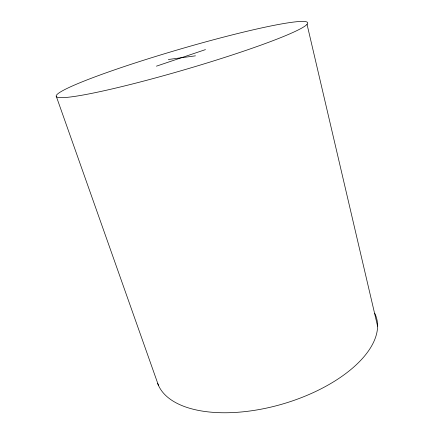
<?xml version="1.0" encoding="UTF-8"?>
<svg xmlns="http://www.w3.org/2000/svg" width="434" height="434" viewBox="0 0 434 434"><rect width="100%" height="100%" fill="white"/><g stroke="black" fill="none" stroke-linecap="round" stroke-linejoin="round"><path stroke-width="0.65" d="M156.43 66.169L205.472 49.606M168.338 59.507L195.457 55.834M56.415 96.69L158.399 385.224M307.044 24.347A131.014 10.514 -16.3 0 1 108.077 89.849A131.014 10.514 -16.3 0 1 130.694 64.416A131.014 10.514 -16.3 0 1 307.044 24.347L377.585 326.178M374.786 313.381A114.234 56.507 -16.3 0 1 288.643 402.161A114.234 56.507 -16.3 0 1 157.645 383.32"/></g></svg>
